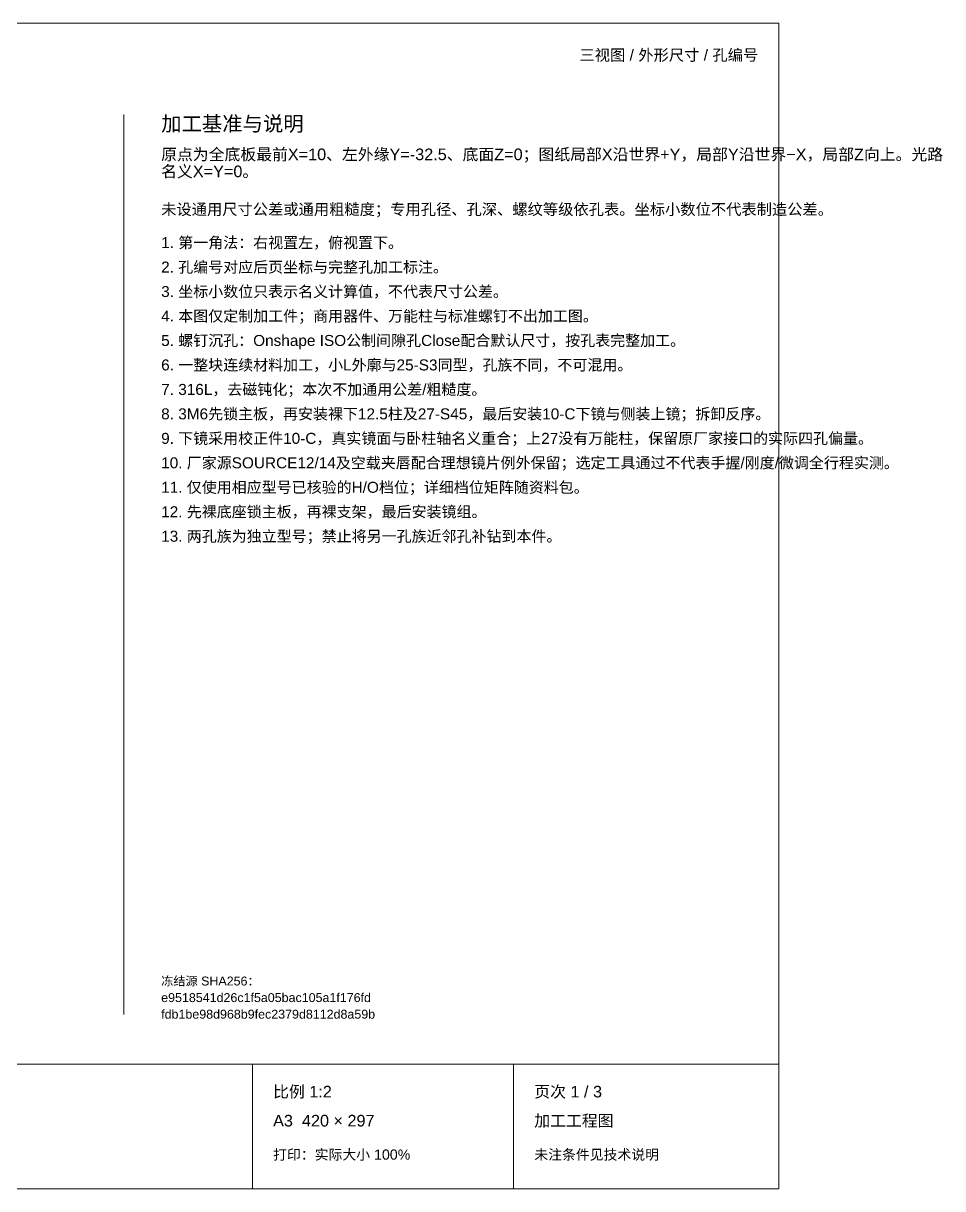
# Paper-space layout '01_三视图' of a CAD drawing. Header units: millimetres. Extents: x 8 to 451, y 8 to 289.
# Drawn here: x 229.7 to 451.5, y 8 to 289 of the extents above; entities that cross this region are included whole.
import ezdxf
from ezdxf.enums import TextEntityAlignment as Align

# ---------------------------------------------------------------- set-up
doc = ezdxf.new("R2010")
doc.units = ezdxf.units.MM
doc.layers.add('ANNOTATIONS', color=7, linetype='CONTINUOUS', lineweight=18)
doc.styles.add('CJK', font='Arial Unicode.ttf')

psp = doc.layouts.new('01_三视图')

# ---------------------------------------------------------------- linework, layer by layer
at = {"layer": 'ANNOTATIONS'}
for p, q in [((412, 289), (8, 289)), ((412, 8), (412, 289)), ((254, 50), (254, 267)), ((8, 38), (412, 38)), ((285, 8), (285, 38)), ((348, 8), (348, 38)), ((8, 8), (412, 8))]:
    psp.add_line(p, q, dxfattribs=at)

# ---------------------------------------------------------------- texts
at = {"layer": 'ANNOTATIONS', "style": 'CJK'}
psp.add_text('三视图 / 外形尺寸 / 孔编号', height=2.7, dxfattribs=at).set_placement((407, 280), align=Align.RIGHT)
for s, height, p in [('加工基准与说明', 3.6, (263, 263)), ('原点为全底板最前X=10、左外缘Y=-32.5、底面Z=0；图纸局部X沿世界+Y，局部Y沿世界−X，局部Z向上。光路', 2.8, (263, 256)), ('名义X=Y=0。', 2.8, (263, 251.9)), ('未设通用尺寸公差或通用粗糙度；专用孔径、孔深、螺纹等级依孔表。坐标小数位不代表制造公差。', 2.7, (263, 242.8)), ('1. 第一角法：右视置左，俯视置下。', 2.65, (263, 234.8)), ('2. 孔编号对应后页坐标与完整孔加工标注。', 2.65, (263, 228.9)), ('3. 坐标小数位只表示名义计算值，不代表尺寸公差。', 2.65, (263, 223)), ('4. 本图仅定制加工件；商用器件、万能柱与标准螺钉不出加工图。', 2.65, (263, 217.1)), ('5. 螺钉沉孔：Onshape ISO公制间隙孔Close配合默认尺寸，按孔表完整加工。', 2.65, (263, 211.2)), ('6. 一整块连续材料加工，小L外廓与25-S3同型，孔族不同，不可混用。', 2.65, (263, 205.3)), ('7. 316L，去磁钝化；本次不加通用公差/粗糙度。', 2.65, (263, 199.4)), ('8. 3M6先锁主板，再安装裸下12.5柱及27-S45，最后安装10-C下镜与侧装上镜；拆卸反序。', 2.65, (263, 193.5)), ('9. 下镜采用校正件10-C，真实镜面与卧柱轴名义重合；上27没有万能柱，保留原厂家接口的实际四孔偏量。', 2.65, (263, 187.6)), ('10. 厂家源SOURCE12/14及空载夹唇配合理想镜片例外保留；选定工具通过不代表手握/刚度/微调全行程实测。', 2.65, (263, 181.7)), ('11. 仅使用相应型号已核验的H/O档位；详细档位矩阵随资料包。', 2.65, (263, 175.8)), ('12. 先裸底座锁主板，再裸支架，最后安装镜组。', 2.65, (263, 169.9)), ('13. 两孔族为独立型号；禁止将另一孔族近邻孔补钻到本件。', 2.65, (263, 164)), ('冻结源 SHA256：', 2.15, (263, 57)), ('e9518541d26c1f5a05bac105a1f176fd', 2.15, (263, 53)), ('fdb1be98d968b9fec2379d8112d8a59b', 2.15, (263, 49)), ('比例 1:2', 2.8, (290, 30)), ('页次 1 / 3', 2.8, (353, 30)), ('A3  420 × 297', 2.8, (290, 23)), ('加工工程图', 2.8, (353, 23)), ('打印：实际大小 100%', 2.45, (290, 15)), ('未注条件见技术说明', 2.45, (353, 15))]:
    psp.add_text(s, height=height, dxfattribs=at).set_placement(p)

doc.saveas('drawing.dxf')
